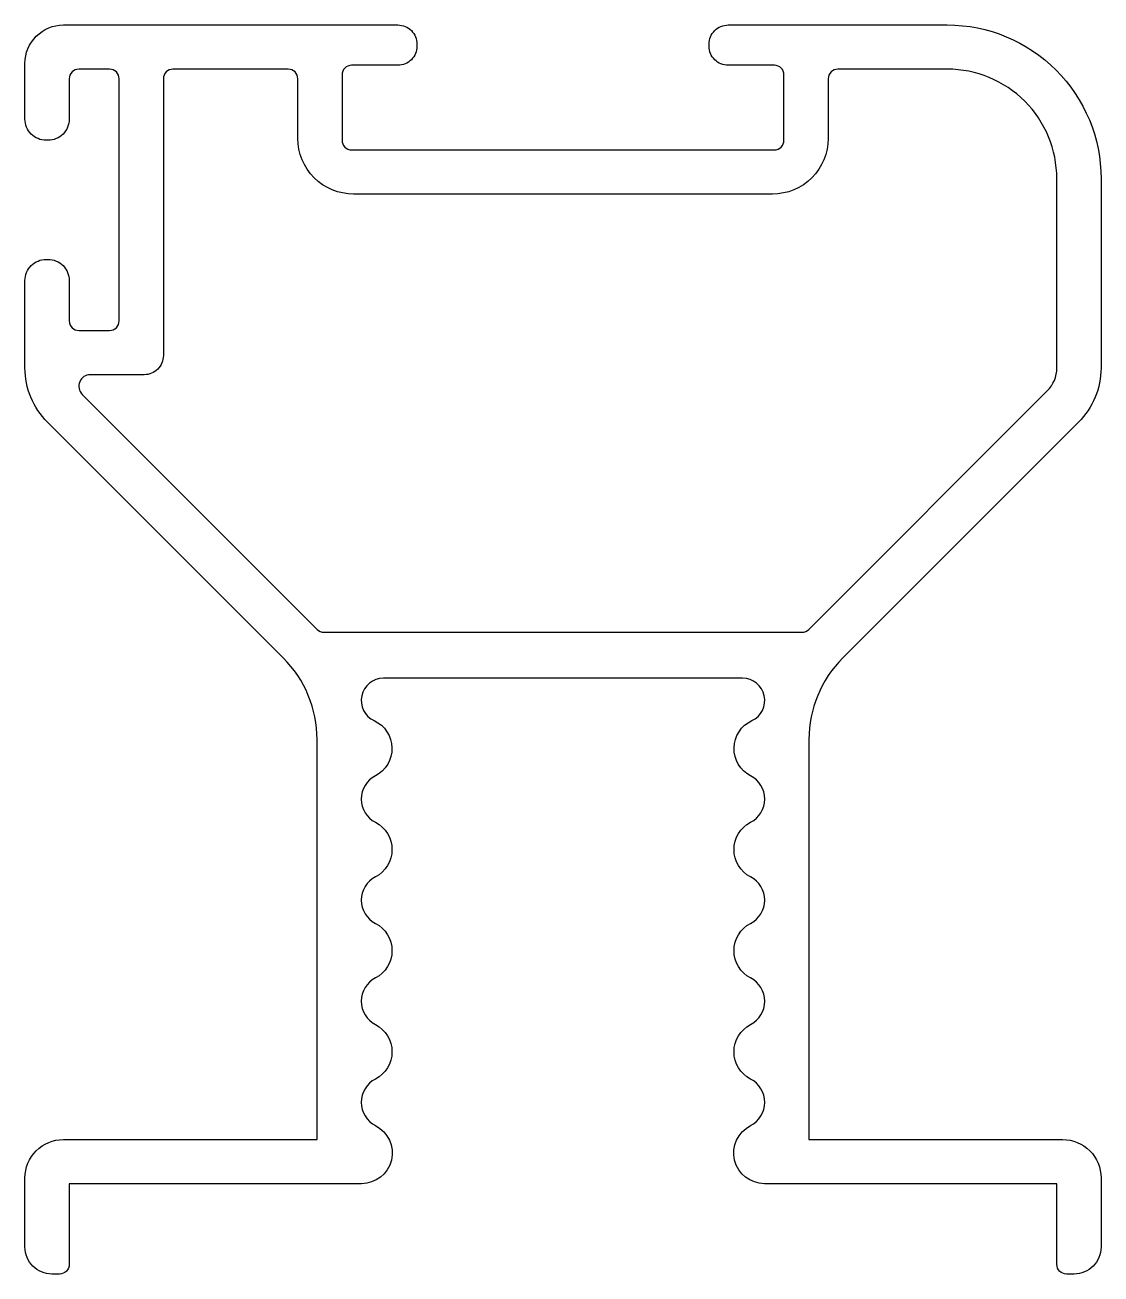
# Model space of a CAD drawing. Extents: x 475.5 to 503.5, y 611.3 to 643.8.
import ezdxf

# ---------------------------------------------------------------- set-up
doc = ezdxf.new("R2010")
doc.units = 0
doc.layers.get('0').update_dxf_attribs({"linetype": 'CONTINUOUS'})

msp = doc.modelspace()

# ---------------------------------------------------------------- linework, layer by layer
for points in [[(494.388, 624.283, -0.624035), (494.42, 625.719, 0.804255), (494.179, 626.82), (484.832, 626.82, 0.804255), (484.591, 625.719, -0.624035), (484.623, 624.283, 0.608365), (484.623, 623.073, -0.608365), (484.623, 621.653, 0.608365), (484.623, 620.443, -0.608365), (484.623, 619.023, 0.608365), (484.623, 617.813, -0.608365), (484.623, 616.393, 0.609923), (484.626, 615.182, -0.787559), (484.261, 613.67), (476.656, 613.67), (476.656, 611.57, -0.414214), (476.406, 611.32), (476.206, 611.32, -0.414214), (475.506, 612.02), (475.506, 613.82, -0.414214), (476.506, 614.82), (483.106, 614.82), (483.106, 625.227, 0.198912), (482.227, 627.349), (476.091, 633.484, -0.198912), (475.506, 634.898), (475.506, 637.17, -0.414214), (476.056, 637.72), (476.106, 637.72, -0.414214), (476.656, 637.17), (476.656, 636.12, 0.414214), (476.906, 635.87), (477.706, 635.87, 0.414214), (477.956, 636.12), (477.956, 642.42, 0.414214), (477.706, 642.67), (476.906, 642.67, 0.414214), (476.656, 642.42), (476.656, 641.37, -0.414214), (476.106, 640.82), (476.056, 640.82, -0.414214), (475.506, 641.37), (475.506, 642.82, -0.414214), (476.506, 643.82), (485.206, 643.82, -0.414214), (485.706, 643.32), (485.706, 643.27, -0.414214), (485.206, 642.77), (484.006, 642.77, 0.414214), (483.756, 642.52), (483.756, 640.82, 0.414214), (484.006, 640.57), (489.506, 640.57), (495.006, 640.57, 0.414214), (495.256, 640.82), (495.256, 642.52, 0.414214), (495.006, 642.77), (493.806, 642.77, -0.414214), (493.306, 643.27), (493.306, 643.32, -0.414214), (493.806, 643.82), (499.506, 643.82, -0.414214), (503.506, 639.82), (503.506, 634.898, -0.198912), (502.92, 633.484), (496.784, 627.349, 0.198912), (495.906, 625.227), (495.906, 614.82), (502.506, 614.82, -0.414214), (503.506, 613.82), (503.506, 612.02, -0.414214), (502.806, 611.32), (502.606, 611.32, -0.414214), (502.356, 611.57), (502.356, 613.67), (494.75, 613.67, -0.787559), (494.385, 615.182, 0.609923), (494.388, 616.393, -0.608365), (494.388, 617.813, 0.608365), (494.388, 619.023, -0.608365), (494.388, 620.443, 0.608365), (494.388, 621.653, -0.608365), (494.388, 623.073, 0.608365)], [(479.356, 642.67, 0.414214), (479.106, 642.42), (479.106, 635.22, -0.414214), (478.606, 634.72), (477.206, 634.72, 0.668179), (476.994, 634.208), (483.109, 628.093, 0.198912), (483.285, 628.02), (489.506, 628.02), (495.726, 628.02, 0.198912), (495.902, 628.093), (502.107, 634.297, 0.198912), (502.356, 634.898), (502.356, 639.82, 0.414214), (499.506, 642.67), (496.656, 642.67, 0.414214), (496.406, 642.42), (496.406, 640.87, -0.414214), (494.956, 639.42), (489.506, 639.42), (484.056, 639.42, -0.414214), (482.606, 640.87), (482.606, 642.42, 0.414214), (482.356, 642.67)]]:
    msp.add_lwpolyline(points, format="xyb", close=True)

doc.saveas('drawing.dxf')
